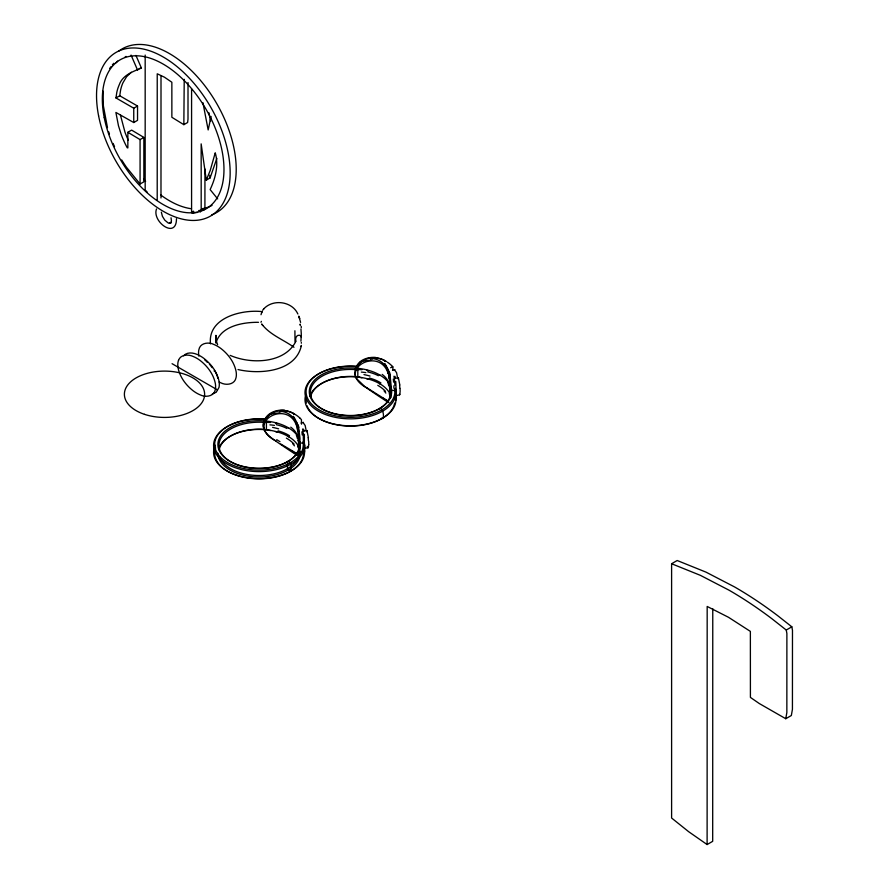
<?xml version="1.0" encoding="UTF-8"?>
<svg xmlns="http://www.w3.org/2000/svg" width="889" height="889" viewBox="0 0 889 889"><rect width="100%" height="100%" fill="white"/><g stroke="black" fill="none" stroke-linecap="round" stroke-linejoin="round"><path stroke-width="1.33" d="M157.209 200.169L157.231 73.798L164.443 77.187L171.855 82.244L171.866 117.281L183.845 124.671L187.623 122.493L188.001 119.082L188.012 82.566M160.987 197.98L161.009 75.654M184.223 79.332L183.845 124.671M194.035 212.027L192.146 213.127L191.58 212.26L191.58 88.911M294.904 330.764L295.015 341.798M296.037 341.565C294.648 337.864 297.104 333.331 301.282 336.02M301.493 424.175L301.438 419.664L300.182 418.286M303.527 447.8L303.26 434.399M390.571 395.06L390.549 397.872M392.905 370.024L392.849 366.89L391.582 365.512M707.111 844.55L707.177 606.454L728.491 617.288L750.372 631.39L750.416 697.409L759.306 703.543L785.765 718.723L791.343 715.512L792.432 709.3L792.477 630.312L791.832 626.812L777.542 615.555A392.027 226.339 60 0 0 734.647 586.984L705.977 572.127L677.185 560.514L671.606 563.737L671.606 818.024L688.686 831.715L707.111 844.55L712.689 841.327L712.767 608.743M280.791 444.022L299.604 455.124L299.982 438.221L298.626 427.487M299.16 449.523L299.171 451.356L300.06 451.956M390.271 398.028L390.027 383.848L388.737 375.469M299.126 444.167L300.06 443.233M300.949 328.952L301.249 333.331A11.613 1.189 85.8 0 1 301.282 334.208L300.938 341.209M390.549 397.694L390.56 396.95M301.315 343.21L301.327 342.521M395.827 397.816L395.849 397.094M378.836 408.962C383.203 405.517 385.393 420.919 381.303 418.241M103.057 91.123L103.38 105.869L107.48 127.694M301.415 345.41C295.881 371.78 259.877 374.658 238.019 369.546M308.705 444.6L308.439 446.889M303.249 422.764L305.171 425.509L305.96 429.609M394.66 369.991L396.583 372.735L397.372 376.836M264.555 421.03A14.291 11.479 14.7 0 1 265.022 419.33L268.634 415.619M395.338 388.326A45.472 26.248 0 0 1 353.411 418.786A45.472 26.248 0 0 1 305.027 391.705A45.472 26.248 0 0 1 356.456 366.568C359.323 359.556 368.679 356.711 375.758 357.467M300.06 325.118L300.182 324.096L300.36 324.93M121.704 159.942A83.077 47.962 60 0 0 126.46 167.232L140.073 184.001L143.851 181.823L143.851 137.417L131.628 130.105L127.849 132.294L127.849 147.952L127.194 147.718A60.897 35.16 60 0 1 121.248 134.561L118.47 125.771L115.881 112.436L133.75 122.538L137.539 120.348L137.539 106.024L133.75 108.214L115.959 97.934L116.815 92.267A64.097 37.005 60 0 1 119.182 84.955C122.582 75.009 132.839 71.709 141.418 68.031L135.939 55.418M115.959 97.934L119.737 95.756L120.604 90.089A64.097 37.005 60 0 1 122.96 82.766L126.571 76.743L131.305 72.231M265.111 419.13L264.089 420.886L264.933 419.075A44.394 25.637 0 0 0 214.727 443.189A44.394 25.637 0 0 0 260.433 470.103A44.394 25.637 0 0 0 303.182 441.611M306.738 431.765L306.961 430.509L304.438 431.009M398.139 378.992L398.372 377.736L395.838 378.236M785.765 718.723L786.854 712.522L786.887 633.535L786.254 630.034L771.952 618.777A392.027 226.339 60 0 0 729.069 590.207L700.399 575.35L671.606 563.737M399.839 394.116L400.106 391.827A11.446 1.834 83.4 0 0 400.072 388.426M211.104 116.437L208.159 129.938L202.925 102.668M156.52 208.948C151.652 221.605 176.511 239.841 176.467 218.75M215.96 342.954C220.805 326.152 242.619 322.129 258.51 322.318M216.872 158.353L210.093 177.933L206.315 180.123L201.158 143.874L201.192 209.493L200.303 212.027M264.233 420.953C266.778 412.829 276.59 409.396 284.347 410.24M214.193 371.146L214.416 370.446A13.735 7.934 60 0 1 217.861 378.403M261.644 312.828L261.977 311.594L261.01 314.706M395.783 398.016L395.472 398.472M260.966 322.274L261.388 321.374M356.556 378.381A16.935 13.257 14.9 0 1 355.667 376.803L355.656 376.503M264.044 429.731L264.411 428.943M355.444 376.958L355.489 376.847A41.194 23.781 0 0 1 390.76 395.505M295.304 342.398C283.78 363.479 250.82 364.412 230.173 355.378M356.5 366.168L355.656 367.768M206.315 180.123L210.226 170.444L215.238 152.786C218.861 165.065 215.46 178.345 210.126 189.59L217.683 198.903M301.36 345.665L300.904 346.51M266.7 418.097C270.556 412.029 278.546 409.796 285.336 410.551M304.36 452.934L304.36 434.332M395.772 400.161L396.15 391.938M170.566 223.161L171.433 220.972L171.044 217.783M308.183 447.567L305.249 448.312M399.583 394.794L396.661 395.538M109.625 68.553L110.958 66.697M262.633 310.317L263.744 308.905M359.123 363.879C363.379 358.912 370.435 357.078 376.747 357.778M112.347 64.93L113.803 63.263M116.126 62.752L117.581 61.085M263.533 309.128C272.756 298.682 292.07 301.138 297.882 314.017M183.601 355.811C186.901 351.933 192.724 352.577 196.958 354.367A33.304 19.236 60 0 1 203.837 358.345C211.138 363.99 217.105 371.935 218.994 381.092A17.213 9.935 60 0 1 218.994 387.448L216.227 392.238L212.315 393.983M170.599 223.15L169.421 223.328L171.099 222.439L170.166 223.328L168.099 222.906L164.754 220.116L162.409 216.305L161.342 212.171M140.073 184.001L140.073 139.595L143.851 137.417M191.58 212.26L193.469 211.171M786.254 630.034L791.832 626.812M390.604 367.735L392.849 366.89M392.494 370.28L394.838 369.546M301.082 423.053L303.427 422.319M139.184 68.597L141.418 68.031M209.36 364.046L212.238 367.679M198.647 210.571L204.081 209.837L204.915 208.304L204.948 169.01M193.502 212.938L197.58 212.393M303.371 442.822L300.193 443.211L300.26 444.489M303.371 451.556L300.193 451.945L300.26 453.223M358.734 369.624L358.8 369.613A14.113 13.424 40.6 0 1 359.145 369.557L361.956 369.702M267.333 422.397L267.4 422.386A14.113 13.424 40.6 0 1 267.745 422.331M370.557 359.189L372.202 359.167M279.146 411.963L280.791 411.94M267.745 422.375L270.556 422.475M305.071 448.123L305.238 447.511M261.977 311.594C241.497 309.394 207.604 317.695 210.482 343.832M366.846 370.357L368.502 370.713M361.956 377.792L359.156 377.236M275.446 423.131L277.09 423.486M270.556 430.565L267.745 430.009M366.846 378.847L368.502 379.281M275.446 431.621L277.09 432.054M395.372 390.127L395.849 391.816M384.126 360.501L385.77 361.245M292.714 413.274L294.359 414.018A34.115 27.303 -66 0 1 300.149 418.33M127.849 132.294L140.073 139.595M388.082 401.217L386.348 400.194M119.737 95.756L137.539 106.024M172.066 363.69L217.461 389.893M379.525 374.936L380.414 375.469M379.525 383.67L380.414 384.192M288.125 427.709L289.003 428.242M288.125 436.443L289.003 436.966M293.992 347.288C283.358 339.598 270.056 334.909 261.899 324.252M294.937 452.968C303.005 459.657 297.648 432.021 297.326 428.242M387.993 401.061L364.634 386.404L356.367 378.447M275.834 440.922C269.323 436.966 260.066 429.576 264.089 420.875A41.183 23.781 0 0 1 299.149 439.033M367.09 388.137C334.375 370.513 379.259 345.454 388.082 373.347M275.69 440.9C242.941 423.286 287.88 398.228 296.67 426.12M147.074 191.902L145.174 190.024L145.174 55.074M261.788 324.096L262.733 325.485M387.76 382.526L387.96 382.859A37.338 24.392 -30.3 0 1 388.76 385.748M296.348 435.299L296.548 435.632A37.338 24.392 -30.3 0 1 297.359 438.521M387.993 369.202L389.371 372.48M296.582 421.975L297.959 425.253M217.627 344.688L215.96 340.054L215.749 337.698L216.316 341.587L215.96 335.331L215.827 342.676M389.215 393.627L389.849 395.261A40.116 23.158 0 0 1 390.471 397.805M297.815 446.4L298.348 447.756M131.061 55.085L137.628 70.22M395.805 390.593C390.982 390.482 390.06 389.026 390.571 394.605M389.215 385.57L389.704 387.215M297.815 438.344L298.304 439.988M307.316 446.422L307.827 447.889M298.86 316.206L300.604 322.407M108.758 131.883L109.436 133.983M398.372 377.736L399.817 384.993M306.961 430.509L308.416 437.755M390.038 374.714L391.46 389.149M389.782 387.537L389.882 388.093M298.371 440.311L298.482 440.866M395.005 376.347L395.361 378.258M303.594 429.12L303.949 431.032M120.337 114.725L125.038 132.383A60.897 35.16 60 0 0 128.227 140.051M208.948 112.77L210.571 121.393M390.782 386.782A41.227 23.803 0 0 0 355.5 368.102L355.522 369.224M393.96 376.236L394.283 378.203M302.549 429.009L302.882 430.976M264.066 421.708L264.066 420.919A41.005 23.681 0 0 0 259.066 420.708A41.183 23.781 0 0 0 217.916 445.445A41.183 23.781 0 0 0 262.377 468.192A41.183 23.781 0 0 0 299.949 441.622M355.456 368.868L355.489 368.113A41.183 23.781 0 0 0 309.428 389.771A41.183 23.781 0 0 0 348.788 415.474A41.183 23.781 0 0 0 391.66 391.716L391.616 390.515A41.227 23.803 0 0 0 391.482 389.382M207.415 362.434L206.115 361.034A28.704 16.569 60 0 0 204.87 360.089M209.748 175.266L210.093 177.933M301.182 326.319L301.304 327.663M395.772 381.559L396.15 390.971M394.672 381.625L394.872 385.159M389.904 388.293L389.915 395.327M298.504 441.066L298.504 448.1A40.116 23.158 0 0 1 266.856 475.07A40.116 23.158 0 0 1 219.794 457.09M301.315 336.22L301.327 337.242M390.571 394.372L390.571 395.283M133.75 108.214L133.75 122.538M212.049 205.381A86 49.651 60 0 1 202.114 208.704M191.457 208.748A86 49.651 60 0 1 160.653 194.913M145.618 181.312A86 49.651 60 0 1 143.573 179.067M125.027 57.085A86 49.651 60 0 1 126.049 56.429M118.804 51.106A94.49 54.551 60 0 1 217.216 104.435A94.49 54.551 60 0 1 211.782 214.816M114.537 146.618A77.01 44.461 60 0 1 113.114 143.451M198.858 356.133A17.213 9.935 60 0 1 198.858 349.766C200.047 342.798 208.682 341.732 214.016 344.521A33.304 19.236 60 0 1 220.905 348.499C228.206 354.144 234.163 362.09 236.052 371.246A17.213 9.935 60 0 1 236.052 377.603C234.874 384.57 226.239 385.648 220.905 382.848A33.304 19.236 60 0 1 219.161 382.07M291.881 450.956A25.814 0.6 34.6 0 1 295.548 454.279A25.814 0.6 34.6 0 1 275.579 440.955M296.848 425.964A26.703 18.402 -80 0 1 297.526 428.109M279.968 441.677A27.815 2.923 32.4 0 1 276.723 439.655M268.411 415.219A26.514 22.836 48 0 1 279.257 413.163M280.913 411.329A26.981 22.058 -65.6 0 1 296.17 422.275M298.159 425.086A28.281 19.625 -78 0 1 298.837 427.342M303.838 451.168A15.335 1.167 81.9 0 1 303.349 449.089M301.904 431.821A26.103 10.268 -89.4 0 1 302.204 434.943M293.103 416.697A30.515 18.536 -82.5 0 1 297.804 431.254M284.258 410.551A29.459 23.525 -50 0 1 294.515 414.33M303.005 431.865A25.437 10.068 -90 0 1 303.349 434.888M293.348 416.296A30.771 18.713 -83 0 1 298.682 431.521M285.247 410.862A30.082 24.014 -50.1 0 1 294.57 414.063M304.282 452.745A25.081 3.334 64.5 0 1 303.727 452.401M303.182 450.345A44.394 25.637 0 0 1 256.988 478.827A44.394 25.637 0 0 1 215.616 447.967M300.126 451.412A41.183 23.781 0 0 1 260.633 476.982A41.183 23.781 0 0 1 217.883 453.223M218.738 448.4A41.183 23.781 0 0 1 258.499 429.443A41.183 23.781 0 0 1 299.149 447.767M304.227 442.322A45.472 26.248 0 0 1 260.577 471.592A45.472 26.248 0 0 1 213.649 444.067A45.472 26.248 0 0 1 265.055 419.341M304.227 449.312A45.472 26.248 0 0 1 255.465 478.515A45.472 26.248 0 0 1 215.294 445.233M298.504 441.111A40.116 23.158 0 0 1 262.311 468.447A40.116 23.158 0 0 1 218.961 444.844A40.116 23.158 0 0 1 264.1 422.375L266.422 422.564L266.422 429.598L264.1 429.365A40.116 23.158 0 0 0 219.161 449.956M299.537 446.422A13.791 0.989 87.7 0 1 299.449 451.045M304.738 445.022A14.191 1.067 87.4 0 1 304.549 452.034M264.089 429.109A13.335 10.724 13.9 0 1 263.989 422.597M292.714 443.722A37.338 14.891 24.6 0 1 294.437 445.867M286.38 438.121A35.882 17.791 9.8 0 1 294.07 444.089M278.079 430.832A35.593 20.291 0.6 0 1 289.525 435.732M272.579 427.376A37.56 16.369 6 0 1 278.624 428.842M267.767 429.865A14.113 7.579 13.7 0 1 267.422 429.787M267.322 429.698A2.767 1.845 14.1 0 1 266.689 429.565M298.048 440.5A13.813 4.623 -81.7 0 1 298.115 440.822M290.747 427.153A35.882 23.025 -11.2 0 1 297.17 435.077M276.29 424.664A35.593 20.803 -0.6 0 1 286.969 428.476M269.923 424.875A37.56 26.248 -7.6 0 1 274.445 425.387M266.589 422.364A2.767 2.5 25.3 0 1 267.333 422.331M308.472 447.034A10.223 2.178 78.1 0 1 308.205 447.645M308.672 441.2A11.446 1.834 83.4 0 1 308.694 444.567M308.172 437.655A11.868 2.134 82.8 0 1 308.427 440.811M309.939 396.227A41.194 23.781 0 0 1 350.477 376.669A41.005 23.681 0 0 1 355.489 376.847M394.594 388.837A44.394 25.637 0 0 1 351.199 417.341A44.394 25.637 0 0 1 306.216 389.671A44.394 25.637 0 0 1 358.234 366.479M355.622 368.168A19.047 15.669 12.4 0 1 360.067 363.645M395.883 390.971A14.757 1.111 87.4 0 1 395.905 392.027M396.072 393.138A14.013 0.9 87.6 0 1 395.972 398.505M395.816 396.761A14.746 0.945 87.1 0 1 395.805 397.45M395.638 396.538A45.472 26.248 0 0 1 350.755 425.82A45.472 26.248 0 0 1 305.249 396.861M310.572 397.183A40.116 23.158 0 0 1 355.511 376.592L357.823 376.825L357.823 369.791L355.511 369.602A40.116 23.158 0 0 0 310.361 392.071A40.116 23.158 0 0 0 353.722 415.674A40.116 23.158 0 0 0 389.915 388.337M355.5 376.336A13.335 10.724 13.9 0 1 355.389 369.824M390.504 396.738A14.38 0.722 87.6 0 1 390.493 397.283M390.604 391.649A14.557 1.045 87.7 0 1 390.615 392.727M390.615 392.794A14.102 0.789 88.1 0 1 390.615 393.838M390.615 393.938A13.546 0.556 88.5 0 1 390.615 394.949M384.126 390.949A37.338 14.891 24.6 0 1 385.837 393.094M377.781 385.348A35.882 17.791 9.8 0 1 385.482 391.316M369.491 378.058A35.593 20.291 0.6 0 1 380.937 382.959M363.979 374.602A37.56 16.369 6 0 1 370.035 376.069M359.167 377.092A14.113 7.579 13.7 0 1 358.834 377.014A2.767 1.845 14.1 0 1 358.089 376.792M393.905 385.759A17.491 1.033 89.1 0 1 393.927 388.249M389.46 387.726A13.813 4.623 -81.7 0 1 389.515 388.048M382.148 374.38A35.882 23.025 -11.2 0 1 388.571 382.303M367.69 371.891A35.593 20.803 -0.6 0 1 378.37 375.703M361.334 372.102A37.56 26.248 -7.6 0 1 365.857 372.613M358 369.591A2.767 2.5 25.3 0 1 358.734 369.557M383.292 398.183A25.814 0.6 34.6 0 1 386.959 401.506A25.814 0.6 34.6 0 1 366.99 388.182M388.26 373.202A26.703 18.402 -80 0 1 388.938 375.336M394.416 379.092A25.437 10.068 -90 0 1 394.76 382.114M384.759 363.523A30.771 18.713 -83 0 1 390.082 378.747M376.658 358.089A30.082 24.014 -50.1 0 1 385.982 361.29M395.683 399.972A25.081 3.334 64.5 0 1 395.138 399.628M394.638 403.073A44.394 25.637 0 0 1 352.777 426.042A44.394 25.637 0 0 1 307.016 405.695M306.316 403.095A44.394 25.637 0 0 1 306.316 397.805M359.823 362.445A26.514 22.836 48 0 1 370.657 360.389M372.324 358.556A26.981 22.058 -65.6 0 1 387.582 369.502M389.56 372.313A28.281 19.625 -78 0 1 390.249 374.569M393.305 379.047A26.103 10.268 -89.4 0 1 393.616 382.17M384.515 363.923A30.515 18.536 -82.5 0 1 389.215 378.481M375.669 357.778A29.459 23.525 -50 0 1 385.926 361.556M399.883 394.249A10.223 2.178 78.1 0 1 399.606 394.872M399.572 384.881A11.868 2.134 82.9 0 1 399.828 388.026M387.326 362.145A34.115 27.303 -66 0 1 391.549 365.557M287.436 461.658L287.514 469.181L290.936 471.426L291.092 463.369L288.125 461.269L287.436 461.658M178.511 360.367L178.1 361.756A17.213 9.935 60 0 0 178.1 368.113C180 377.269 185.957 385.215 193.257 390.871A33.304 19.236 60 0 0 200.136 394.838C205.481 397.639 214.105 396.561 215.294 389.593A17.213 9.935 60 0 0 215.294 383.237C213.393 374.08 207.437 366.135 200.136 360.478A33.304 19.236 60 0 0 193.257 356.511C188.324 354.122 180.6 354.344 178.511 360.367M299.315 317.529L298.893 316.395L299.671 318.54L299.315 317.529M104.224 117.626A86.011 49.651 60 0 0 205.626 209.093A86.011 49.651 60 0 0 179.622 76.21A86.011 49.651 60 0 0 104.224 117.626M98.601 115.881A94.478 54.551 60 0 0 209.993 216.36A94.478 54.551 60 0 0 181.423 70.375A94.478 54.551 60 0 0 98.601 115.881M144.451 414.318A40.116 23.158 0 0 0 204.626 394.26A40.116 23.158 0 0 0 144.451 374.202A40.116 23.158 0 0 0 144.451 414.318"/></g></svg>
